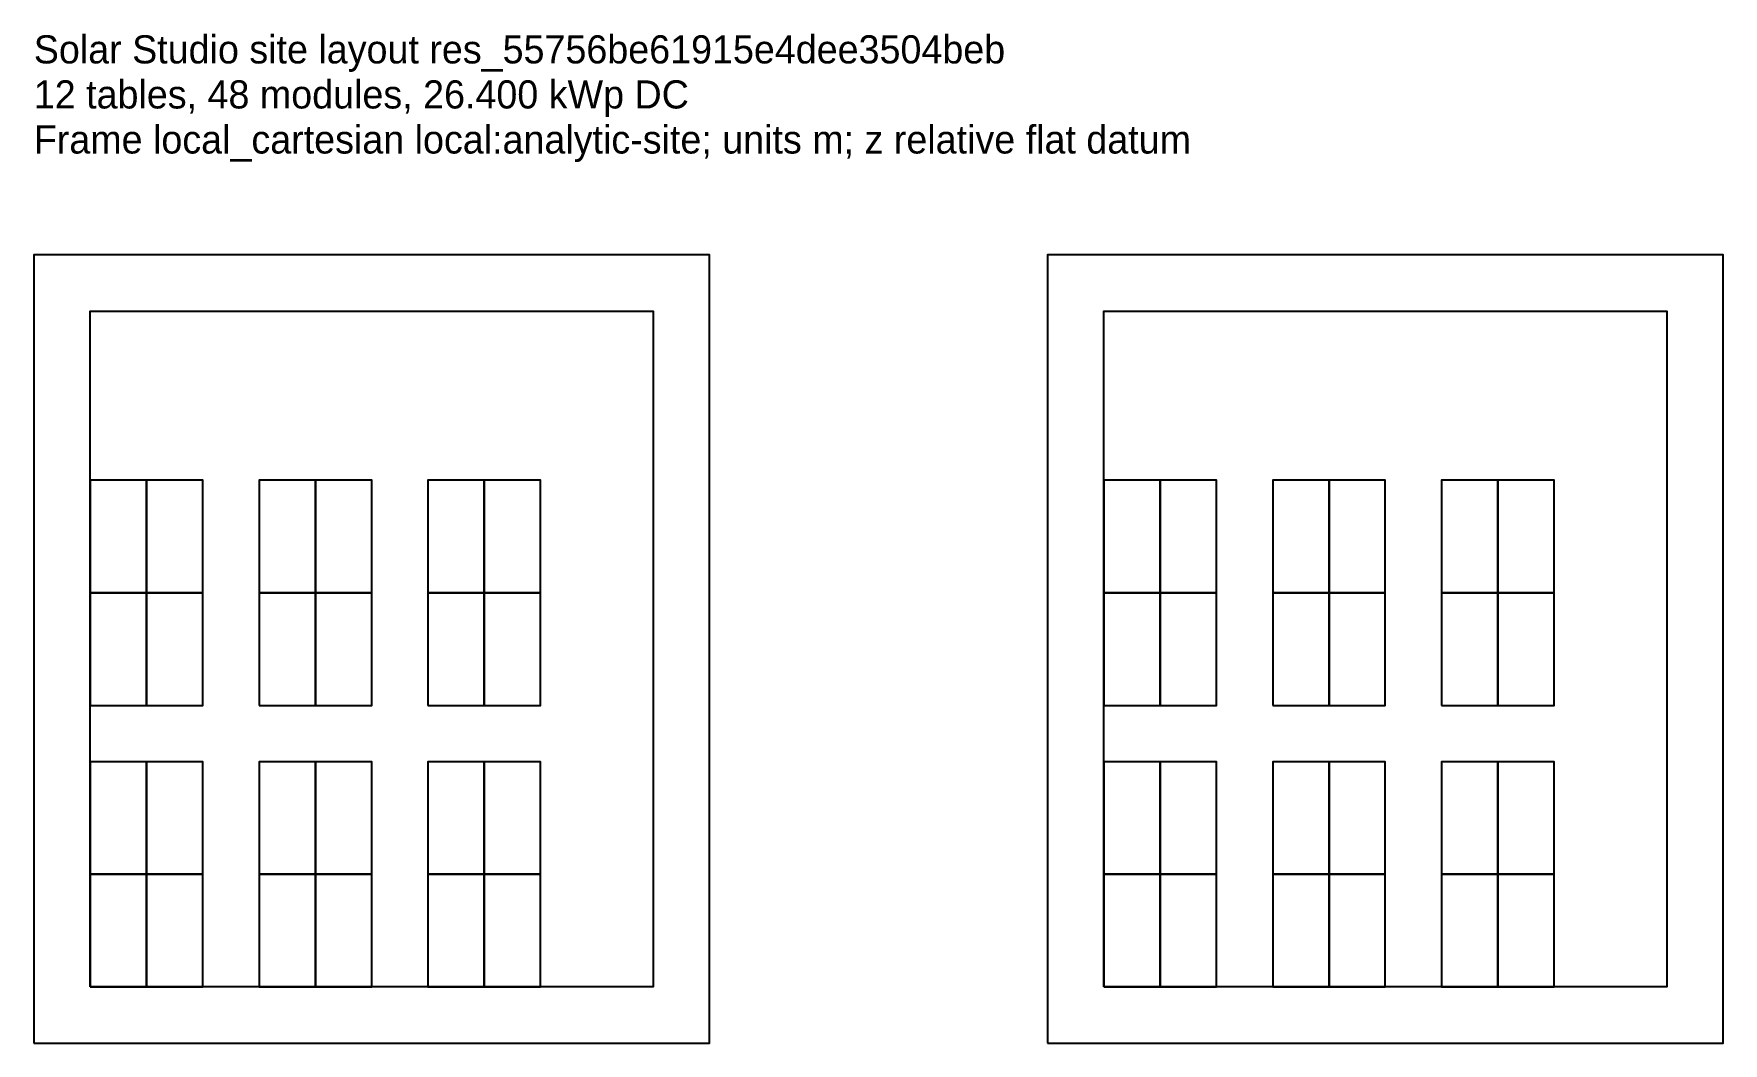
# Model space of a CAD drawing. Header units: metres. Extents: x 0 to 30, y 0 to 17.9.
import ezdxf

# ---------------------------------------------------------------- set-up
doc = ezdxf.new("R2010")
doc.units = ezdxf.units.M
for name, color, linetype in [('ADMISSIBLE_REGION', 3, 'Continuous'), ('ANNOTATION', 7, 'Continuous'), ('MODULES', 5, 'Continuous'), ('SITE_BOUNDARY', 7, 'Continuous'), ('TABLES', 8, 'Continuous')]:
    doc.layers.add(name, color=color, linetype=linetype)

msp = doc.modelspace()

# ---------------------------------------------------------------- linework, layer by layer
at = {"layer": 'ADMISSIBLE_REGION'}
for points in [[(1, 1), (1, 13), (11, 13), (11, 1)], [(19, 1), (19, 13), (29, 13), (29, 1)]]:
    msp.add_lwpolyline(points, close=True, dxfattribs=at)
at = {"layer": 'MODULES'}
for points in [[(1, 8), (2, 8), (2, 10), (1, 10)], [(2, 8), (3, 8), (3, 10), (2, 10)], [(4, 8), (5, 8), (5, 10), (4, 10)], [(5, 8), (6, 8), (6, 10), (5, 10)], [(7, 8), (8, 8), (8, 10), (7, 10)], [(8, 8), (9, 8), (9, 10), (8, 10)], [(19, 8), (20, 8), (20, 10), (19, 10)], [(20, 8), (21, 8), (21, 10), (20, 10)], [(22, 8), (23, 8), (23, 10), (22, 10)], [(23, 8), (24, 8), (24, 10), (23, 10)], [(25, 8), (26, 8), (26, 10), (25, 10)], [(26, 8), (27, 8), (27, 10), (26, 10)], [(1, 6), (2, 6), (2, 8), (1, 8)], [(2, 6), (3, 6), (3, 8), (2, 8)], [(4, 6), (5, 6), (5, 8), (4, 8)], [(5, 6), (6, 6), (6, 8), (5, 8)], [(7, 6), (8, 6), (8, 8), (7, 8)], [(8, 6), (9, 6), (9, 8), (8, 8)], [(19, 6), (20, 6), (20, 8), (19, 8)], [(20, 6), (21, 6), (21, 8), (20, 8)], [(22, 6), (23, 6), (23, 8), (22, 8)], [(23, 6), (24, 6), (24, 8), (23, 8)], [(25, 6), (26, 6), (26, 8), (25, 8)], [(26, 6), (27, 6), (27, 8), (26, 8)], [(1, 3), (2, 3), (2, 5), (1, 5)], [(2, 3), (3, 3), (3, 5), (2, 5)], [(4, 3), (5, 3), (5, 5), (4, 5)], [(5, 3), (6, 3), (6, 5), (5, 5)], [(7, 3), (8, 3), (8, 5), (7, 5)], [(8, 3), (9, 3), (9, 5), (8, 5)], [(19, 3), (20, 3), (20, 5), (19, 5)], [(20, 3), (21, 3), (21, 5), (20, 5)], [(22, 3), (23, 3), (23, 5), (22, 5)], [(23, 3), (24, 3), (24, 5), (23, 5)], [(25, 3), (26, 3), (26, 5), (25, 5)], [(26, 3), (27, 3), (27, 5), (26, 5)], [(1, 1), (2, 1), (2, 3), (1, 3)], [(2, 1), (3, 1), (3, 3), (2, 3)], [(4, 1), (5, 1), (5, 3), (4, 3)], [(5, 1), (6, 1), (6, 3), (5, 3)], [(7, 1), (8, 1), (8, 3), (7, 3)], [(8, 1), (9, 1), (9, 3), (8, 3)], [(19, 1), (20, 1), (20, 3), (19, 3)], [(20, 1), (21, 1), (21, 3), (20, 3)], [(22, 1), (23, 1), (23, 3), (22, 3)], [(23, 1), (24, 1), (24, 3), (23, 3)], [(25, 1), (26, 1), (26, 3), (25, 3)], [(26, 1), (27, 1), (27, 3), (26, 3)]]:
    msp.add_lwpolyline(points, close=True, dxfattribs=at)
at = {"layer": 'SITE_BOUNDARY'}
for points in [[(0, 0), (12, 0), (12, 14), (0, 14)], [(18, 0), (30, 0), (30, 14), (18, 14)]]:
    msp.add_lwpolyline(points, close=True, dxfattribs=at)
at = {"layer": 'TABLES'}
for points in [[(1, 6), (3, 6), (3, 10), (1, 10)], [(4, 6), (6, 6), (6, 10), (4, 10)], [(7, 6), (9, 6), (9, 10), (7, 10)], [(19, 6), (21, 6), (21, 10), (19, 10)], [(22, 6), (24, 6), (24, 10), (22, 10)], [(25, 6), (27, 6), (27, 10), (25, 10)], [(1, 1), (3, 1), (3, 5), (1, 5)], [(4, 1), (6, 1), (6, 5), (4, 5)], [(7, 1), (9, 1), (9, 5), (7, 5)], [(19, 1), (21, 1), (21, 5), (19, 5)], [(22, 1), (24, 1), (24, 5), (22, 5)], [(25, 1), (27, 1), (27, 5), (25, 5)]]:
    msp.add_lwpolyline(points, close=True, dxfattribs=at)

# ---------------------------------------------------------------- texts
at = {"layer": 'ANNOTATION'}
for s, p in [('Solar Studio site layout res_55756be61915e4dee3504beb', (0, 17.4)), ('12 tables, 48 modules, 26.400 kWp DC', (0, 16.6)), ('Frame local_cartesian local:analytic-site; units m; z relative flat datum', (0, 15.8))]:
    msp.add_text(s, height=0.5, dxfattribs=at).set_placement(p)

doc.saveas('drawing.dxf')
